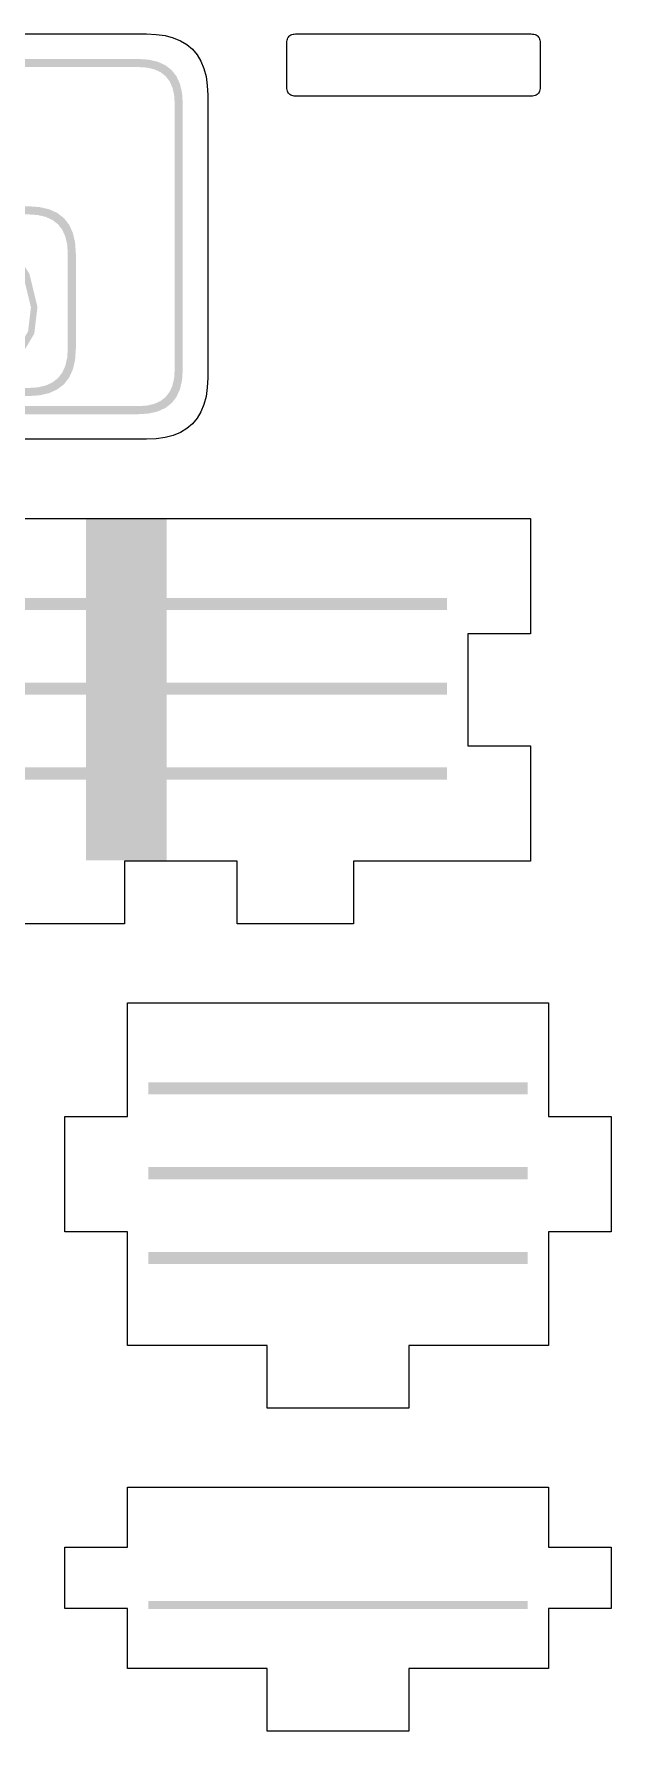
# Model space of a CAD drawing. Header units: millimetres. Extents: x 6 to 294, y 109 to 451.
# Drawn here: x 265.4 to 294, y 204.9 to 288.9 of the extents above; entities that cross this region are included whole.
import ezdxf

# ---------------------------------------------------------------- set-up
doc = ezdxf.new("R2010")
doc.units = ezdxf.units.MM
doc.layers.add('CUT', color=1, linetype='Continuous')
doc.layers.add('RASTER', color=7, linetype='Continuous')

msp = doc.modelspace()

# ---------------------------------------------------------------- hatches: boundary and pattern name
at = {"layer": 'RASTER'}
h = msp.add_hatch(color=7, dxfattribs=at)
h.paths.add_polyline_path([(211.2, 285.501), (211.234, 286.016), (211.337, 286.463), (211.509, 286.841), (211.75, 287.151), (212.059, 287.391), (212.438, 287.563), (212.884, 287.666), (213.4, 287.701), (270.6, 287.701), (271.116, 287.666), (271.563, 287.563), (271.941, 287.391), (272.25, 287.151), (272.491, 286.841), (272.663, 286.463), (272.766, 286.016), (272.8, 285.501), (272.8, 272.301), (272.766, 271.785), (272.662, 271.338), (272.491, 270.96), (272.25, 270.651), (271.941, 270.41), (271.563, 270.238), (271.116, 270.135), (270.6, 270.101), (213.4, 270.101), (212.884, 270.135), (212.438, 270.238), (212.059, 270.41), (211.75, 270.651), (211.509, 270.96), (211.337, 271.338), (211.234, 271.785), (211.2, 272.301)])
h.paths.add_polyline_path([(211.6, 285.501), (211.6, 272.301), (211.628, 271.879), (211.712, 271.513), (211.853, 271.204), (212.05, 270.951), (212.303, 270.754), (212.613, 270.613), (212.978, 270.529), (213.4, 270.501), (270.6, 270.501), (271.022, 270.529), (271.388, 270.613), (271.697, 270.754), (271.95, 270.951), (272.147, 271.204), (272.287, 271.513), (272.372, 271.879), (272.4, 272.301), (272.4, 285.501), (272.372, 285.923), (272.287, 286.288), (272.147, 286.598), (271.95, 286.851), (271.697, 287.048), (271.388, 287.188), (271.022, 287.273), (270.6, 287.301), (213.4, 287.301), (212.978, 287.273), (212.613, 287.188), (212.303, 287.048), (212.05, 286.851), (211.853, 286.598), (211.712, 286.288), (211.628, 285.923), (211.6, 285.501)], flags=0)
h = msp.add_hatch(color=7, dxfattribs=at)
h.paths.add_polyline_path([(258.1, 278.051), (258.137, 278.602), (258.247, 279.079), (258.43, 279.483), (258.688, 279.813), (259.018, 280.07), (259.422, 280.254), (259.899, 280.364), (260.45, 280.401), (265.15, 280.401), (265.701, 280.364), (266.178, 280.254), (266.582, 280.07), (266.913, 279.813), (267.17, 279.483), (267.353, 279.079), (267.463, 278.602), (267.5, 278.051), (267.5, 273.351), (267.463, 272.8), (267.353, 272.323), (267.17, 271.919), (266.913, 271.588), (266.582, 271.331), (266.178, 271.148), (265.701, 271.038), (265.15, 271.001), (260.45, 271.001), (259.899, 271.038), (259.422, 271.148), (259.018, 271.331), (258.688, 271.588), (258.43, 271.919), (258.247, 272.323), (258.137, 272.8), (258.1, 273.351)])
h.paths.add_polyline_path([(258.5, 278.051), (258.5, 273.351), (258.53, 272.894), (258.622, 272.498), (258.774, 272.163), (258.987, 271.888), (259.262, 271.675), (259.597, 271.523), (259.993, 271.431), (260.45, 271.401), (265.15, 271.401), (265.607, 271.431), (266.003, 271.523), (266.338, 271.675), (266.613, 271.888), (266.826, 272.163), (266.978, 272.498), (267.07, 272.894), (267.1, 273.351), (267.1, 278.051), (267.07, 278.508), (266.978, 278.904), (266.826, 279.239), (266.613, 279.513), (266.338, 279.727), (266.003, 279.879), (265.607, 279.97), (265.15, 280.001), (260.45, 280.001), (259.993, 279.97), (259.597, 279.879), (259.262, 279.727), (258.987, 279.513), (258.774, 279.239), (258.622, 278.904), (258.53, 278.508), (258.5, 278.051)], flags=0)
h = msp.add_hatch(color=7, dxfattribs=at)
h.paths.add_polyline_path([(262.529, 279.128), (263.252, 279.102), (264.126, 278.746), (265.197, 277.056), (265.596, 275.418), (265.44, 274.097), (264.821, 273.051), (263.988, 272.504), (262.863, 272.27), (261.741, 272.465), (260.866, 273.006), (260.237, 273.917), (260.004, 275.04), (260.167, 276.379), (260.716, 277.661), (261.616, 278.737)])
h.paths.add_polyline_path([(262.589, 278.806), (261.812, 278.473), (260.992, 277.491), (260.479, 276.295), (260.328, 275.053), (260.537, 274.045), (261.091, 273.243), (261.857, 272.77), (262.858, 272.596), (263.864, 272.804), (264.583, 273.278), (265.13, 274.202), (265.272, 275.399), (264.899, 276.929), (263.911, 278.489), (263.184, 278.784), (262.589, 278.806)], flags=0)
for points in [[(268, 264.901), (272, 264.901), (272, 248.001), (268, 248.001)], [(270.55, 261.521), (270.545, 261.449), (270.531, 261.378), (270.508, 261.31), (270.476, 261.246), (270.436, 261.186), (270.389, 261.132), (270.335, 261.084), (270.275, 261.044), (270.21, 261.013), (270.142, 260.99), (270.072, 260.975), (270, 260.971), (269.928, 260.975), (269.858, 260.99), (269.79, 261.013), (269.725, 261.044), (269.665, 261.084), (269.611, 261.132), (269.564, 261.186), (269.524, 261.246), (269.492, 261.31), (269.469, 261.378), (269.455, 261.449), (269.45, 261.521), (269.455, 261.593), (269.469, 261.663), (269.492, 261.731), (269.524, 261.796), (269.564, 261.856), (269.611, 261.91), (269.665, 261.957), (269.725, 261.997), (269.79, 262.029), (269.858, 262.052), (269.928, 262.066), (270, 262.071), (270.072, 262.066), (270.142, 262.052), (270.21, 262.029), (270.275, 261.997), (270.335, 261.957), (270.389, 261.91), (270.436, 261.856), (270.476, 261.796), (270.508, 261.731), (270.531, 261.663), (270.545, 261.593)], [(214.1, 261.001), (285.9, 261.001), (285.9, 260.401), (214.1, 260.401)], [(214.1, 256.801), (285.9, 256.801), (285.9, 256.201), (214.1, 256.201)], [(270.55, 256.451), (270.545, 256.379), (270.531, 256.308), (270.508, 256.24), (270.476, 256.176), (270.436, 256.116), (270.389, 256.062), (270.335, 256.014), (270.275, 255.974), (270.21, 255.943), (270.142, 255.92), (270.072, 255.905), (270, 255.901), (269.928, 255.905), (269.858, 255.92), (269.79, 255.943), (269.725, 255.974), (269.665, 256.014), (269.611, 256.062), (269.564, 256.116), (269.524, 256.176), (269.492, 256.24), (269.469, 256.308), (269.455, 256.379), (269.45, 256.451), (269.455, 256.523), (269.469, 256.593), (269.492, 256.661), (269.524, 256.726), (269.564, 256.786), (269.611, 256.84), (269.665, 256.887), (269.725, 256.927), (269.79, 256.959), (269.858, 256.982), (269.928, 256.996), (270, 257.001), (270.072, 256.996), (270.142, 256.982), (270.21, 256.959), (270.275, 256.927), (270.335, 256.887), (270.389, 256.84), (270.436, 256.786), (270.476, 256.726), (270.508, 256.661), (270.531, 256.593), (270.545, 256.523)], [(214.1, 252.601), (285.9, 252.601), (285.9, 252.001), (214.1, 252.001)], [(270.55, 251.381), (270.545, 251.309), (270.531, 251.238), (270.508, 251.17), (270.476, 251.106), (270.436, 251.046), (270.389, 250.992), (270.335, 250.944), (270.275, 250.904), (270.21, 250.873), (270.142, 250.85), (270.072, 250.835), (270, 250.831), (269.928, 250.835), (269.858, 250.85), (269.79, 250.873), (269.725, 250.904), (269.665, 250.944), (269.611, 250.992), (269.564, 251.046), (269.524, 251.106), (269.492, 251.17), (269.469, 251.238), (269.455, 251.309), (269.45, 251.381), (269.455, 251.453), (269.469, 251.523), (269.492, 251.591), (269.524, 251.656), (269.564, 251.716), (269.611, 251.77), (269.665, 251.817), (269.725, 251.857), (269.79, 251.889), (269.858, 251.912), (269.928, 251.926), (270, 251.931), (270.072, 251.926), (270.142, 251.912), (270.21, 251.889), (270.275, 251.857), (270.335, 251.817), (270.389, 251.77), (270.436, 251.716), (270.476, 251.656), (270.508, 251.591), (270.531, 251.523), (270.545, 251.453)], [(271.1, 237.001), (289.9, 237.001), (289.9, 236.401), (271.1, 236.401)], [(271.1, 232.801), (289.9, 232.801), (289.9, 232.201), (271.1, 232.201)], [(271.1, 228.601), (289.9, 228.601), (289.9, 228.001), (271.1, 228.001)], [(271.1, 211.301), (289.9, 211.301), (289.9, 210.901), (271.1, 210.901)]]:
    msp.add_hatch(color=7, dxfattribs=at).paths.add_polyline_path(points)

# ---------------------------------------------------------------- linework, layer by layer
at = {"layer": 'CUT'}
for points in [[(212.999, 288.941), (271.001, 288.941), (271.483, 288.92), (271.925, 288.857), (272.325, 288.751), (272.685, 288.603), (273.003, 288.413), (273.278, 288.179), (273.512, 287.903), (273.703, 287.585), (273.851, 287.226), (273.956, 286.825), (274.019, 286.384), (274.04, 285.902), (274.04, 271.9), (274.019, 271.418), (273.956, 270.976), (273.851, 270.576), (273.703, 270.216), (273.512, 269.898), (273.278, 269.622), (273.003, 269.389), (272.685, 269.198), (272.325, 269.05), (271.925, 268.945), (271.483, 268.882), (271.001, 268.861), (212.999, 268.861)], [(213.1, 264.941), (286.9, 264.941), (290.04, 264.941), (290.04, 259.227), (286.94, 259.227), (286.94, 253.674), (290.04, 253.674), (290.04, 247.961), (286.9, 247.961), (281.263, 247.961), (281.263, 244.861), (275.506, 244.861), (275.506, 247.961), (269.909, 247.961), (269.909, 244.861), (264.152, 244.861)]]:
    msp.add_lwpolyline(points, dxfattribs=at)
for points in [[(277.96, 288.502), (277.963, 288.568), (277.972, 288.631), (277.987, 288.689), (278.009, 288.741), (278.037, 288.788), (278.072, 288.829), (278.113, 288.864), (278.16, 288.892), (278.212, 288.914), (278.27, 288.929), (278.332, 288.938), (278.399, 288.941), (290.081, 288.941), (290.148, 288.938), (290.21, 288.929), (290.268, 288.914), (290.32, 288.892), (290.367, 288.864), (290.408, 288.829), (290.443, 288.788), (290.471, 288.741), (290.493, 288.689), (290.508, 288.631), (290.517, 288.568), (290.52, 288.502), (290.52, 286.3), (290.517, 286.233), (290.508, 286.171), (290.493, 286.113), (290.471, 286.061), (290.443, 286.014), (290.408, 285.972), (290.367, 285.938), (290.32, 285.909), (290.268, 285.888), (290.21, 285.873), (290.148, 285.864), (290.081, 285.861), (278.399, 285.861), (278.332, 285.864), (278.27, 285.873), (278.212, 285.888), (278.16, 285.909), (278.113, 285.938), (278.072, 285.972), (278.037, 286.014), (278.009, 286.061), (277.987, 286.113), (277.972, 286.171), (277.963, 286.233), (277.96, 286.3)], [(270.06, 240.941), (290.94, 240.941), (290.94, 235.307), (294.04, 235.307), (294.04, 229.594), (290.94, 229.594), (290.94, 223.961), (284.007, 223.961), (284.007, 220.861), (276.993, 220.861), (276.993, 223.961), (270.06, 223.961), (270.06, 229.594), (266.96, 229.594), (266.96, 235.307), (270.06, 235.307)], [(270.06, 216.941), (290.94, 216.941), (290.94, 213.974), (294.04, 213.974), (294.04, 210.927), (290.94, 210.927), (290.94, 207.961), (284.007, 207.961), (284.007, 204.861), (276.993, 204.861), (276.993, 207.961), (270.06, 207.961), (270.06, 210.927), (266.96, 210.927), (266.96, 213.974), (270.06, 213.974)]]:
    msp.add_lwpolyline(points, close=True, dxfattribs=at)

doc.saveas('drawing.dxf')
